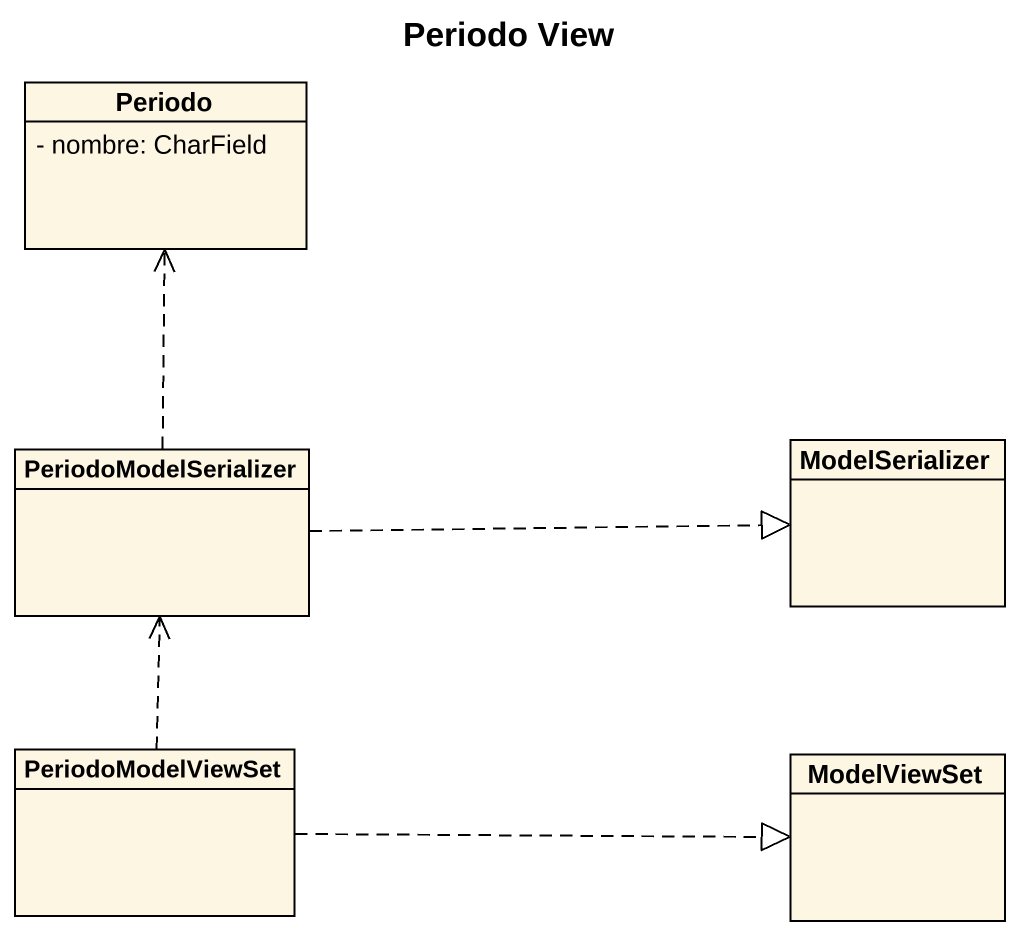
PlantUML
@startuml
title Periodo View
hide circle
hide empty members
skinparam classAttributeIconSize 0
class Periodo {
  - nombre: CharField
}
class PeriodoModelSerializer
class ModelSerializer
class PeriodoModelViewSet
class ModelViewSet
PeriodoModelSerializer .up.> Periodo
PeriodoModelSerializer .right.|> ModelSerializer
PeriodoModelViewSet .up.> PeriodoModelSerializer
PeriodoModelViewSet .right.|> ModelViewSet
@enduml
